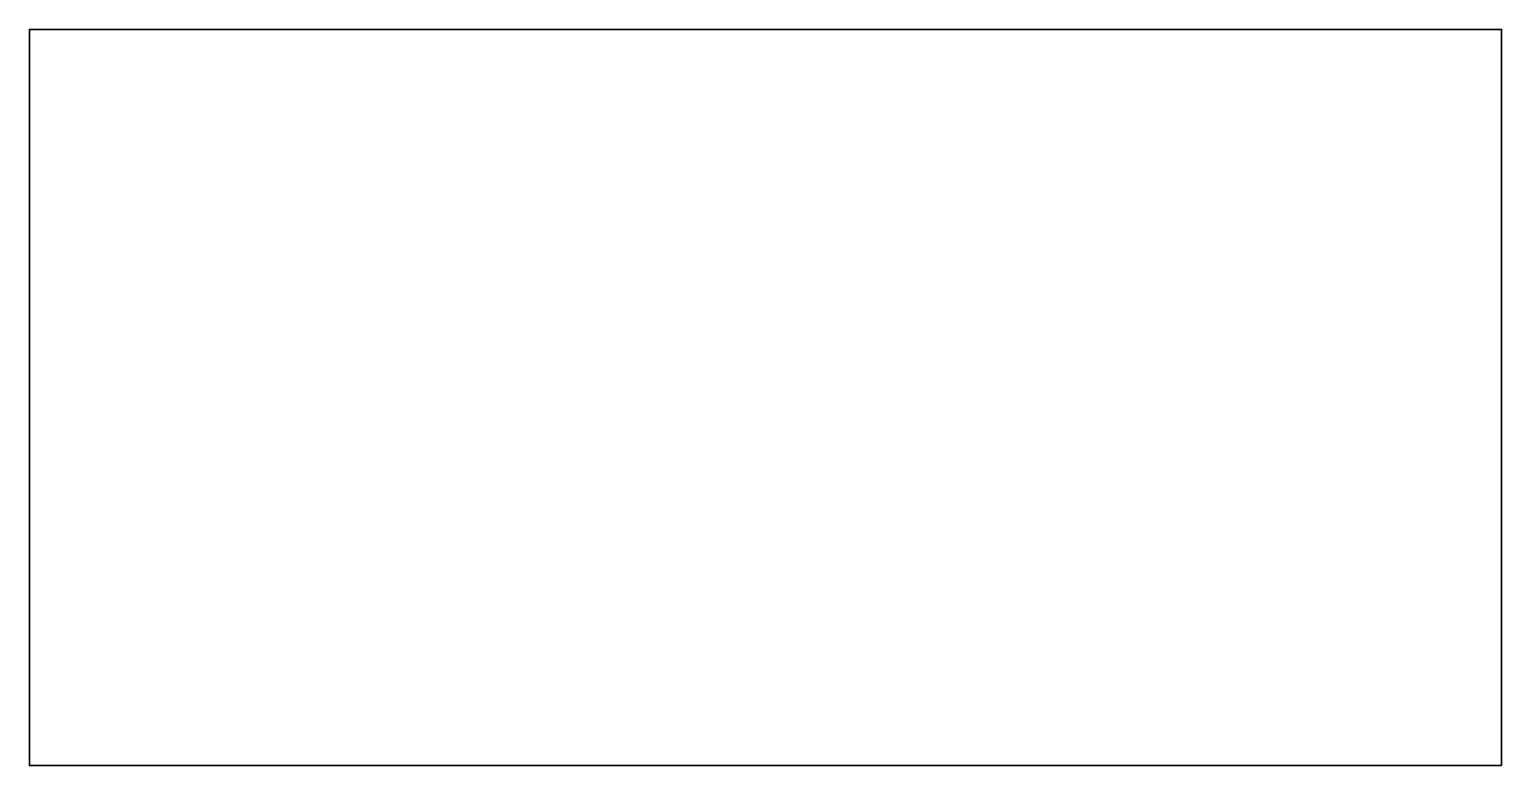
# Model space of a CAD drawing. Header units: inches. Extents: x 0 to 1800, y 0 to 900.
import ezdxf

# ---------------------------------------------------------------- set-up
doc = ezdxf.new("R2010")
doc.units = ezdxf.units.IN
doc.header["$MEASUREMENT"] = 0
doc.layers.add('Layer 1', color=7, linetype='Continuous')

msp = doc.modelspace()

# ---------------------------------------------------------------- linework, layer by layer
at = {"layer": 'Layer 1', "color": 179, "lineweight": 35, "true_color": 0x231f20}
msp.add_lwpolyline([(1800, 0), (0, 0), (0, 900), (1800, 900), (1800, 0)], dxfattribs=at)

doc.saveas('drawing.dxf')
